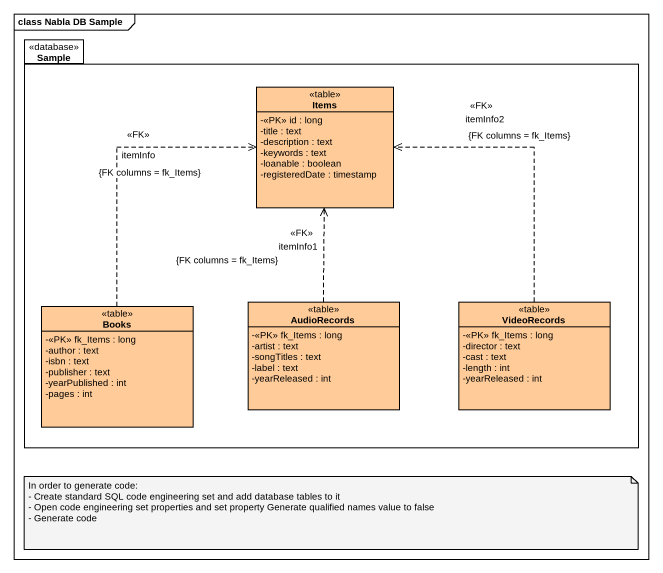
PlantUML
@startuml
mainframe class Nabla DB Sample
hide circle
hide empty members
skinparam classAttributeIconSize 0
package Sample <<database>> {
  class Items <<table>> #FFCC99 {
    -<<PK>> id : long
    -title : text
    -description : text
    -keywords : text
    -loanable : boolean
    -registeredDate : timestamp
  }
  class AudioRecords <<table>> #FFCC99 {
    -<<PK>> fk_Items : long
    -artist : text
    -songTitles : text
    -label : text
    -yearReleased : int
  }
  class VideoRecords <<table>> #FFCC99 {
    -<<PK>> fk_Items : long
    -director : text
    -cast : text
    -length : int
    -yearReleased : int
  }
  class Books <<table>> #FFCC99 {
    -<<PK>> fk_Items : long
    -author : text
    -isbn : text
    -publisher : text
    -yearPublished : int
    -pages : int
  }
}
AudioRecords .up.> Items : <<FK>>\nitemInfo1\n{FK columns = fk_Items}
VideoRecords .up.> Items : <<FK>>\nitemInfo2\n{FK columns = fk_Items}
Books .up.> Items : <<FK>>\nitemInfo\n{FK columns = fk_Items}
note as N1
  In order to generate code:
  - Create standard SQL code engineering set and add database tables to it
  - Open code engineering set properties and set property Generate qualified names value to false
  - Generate code
end note
@enduml
